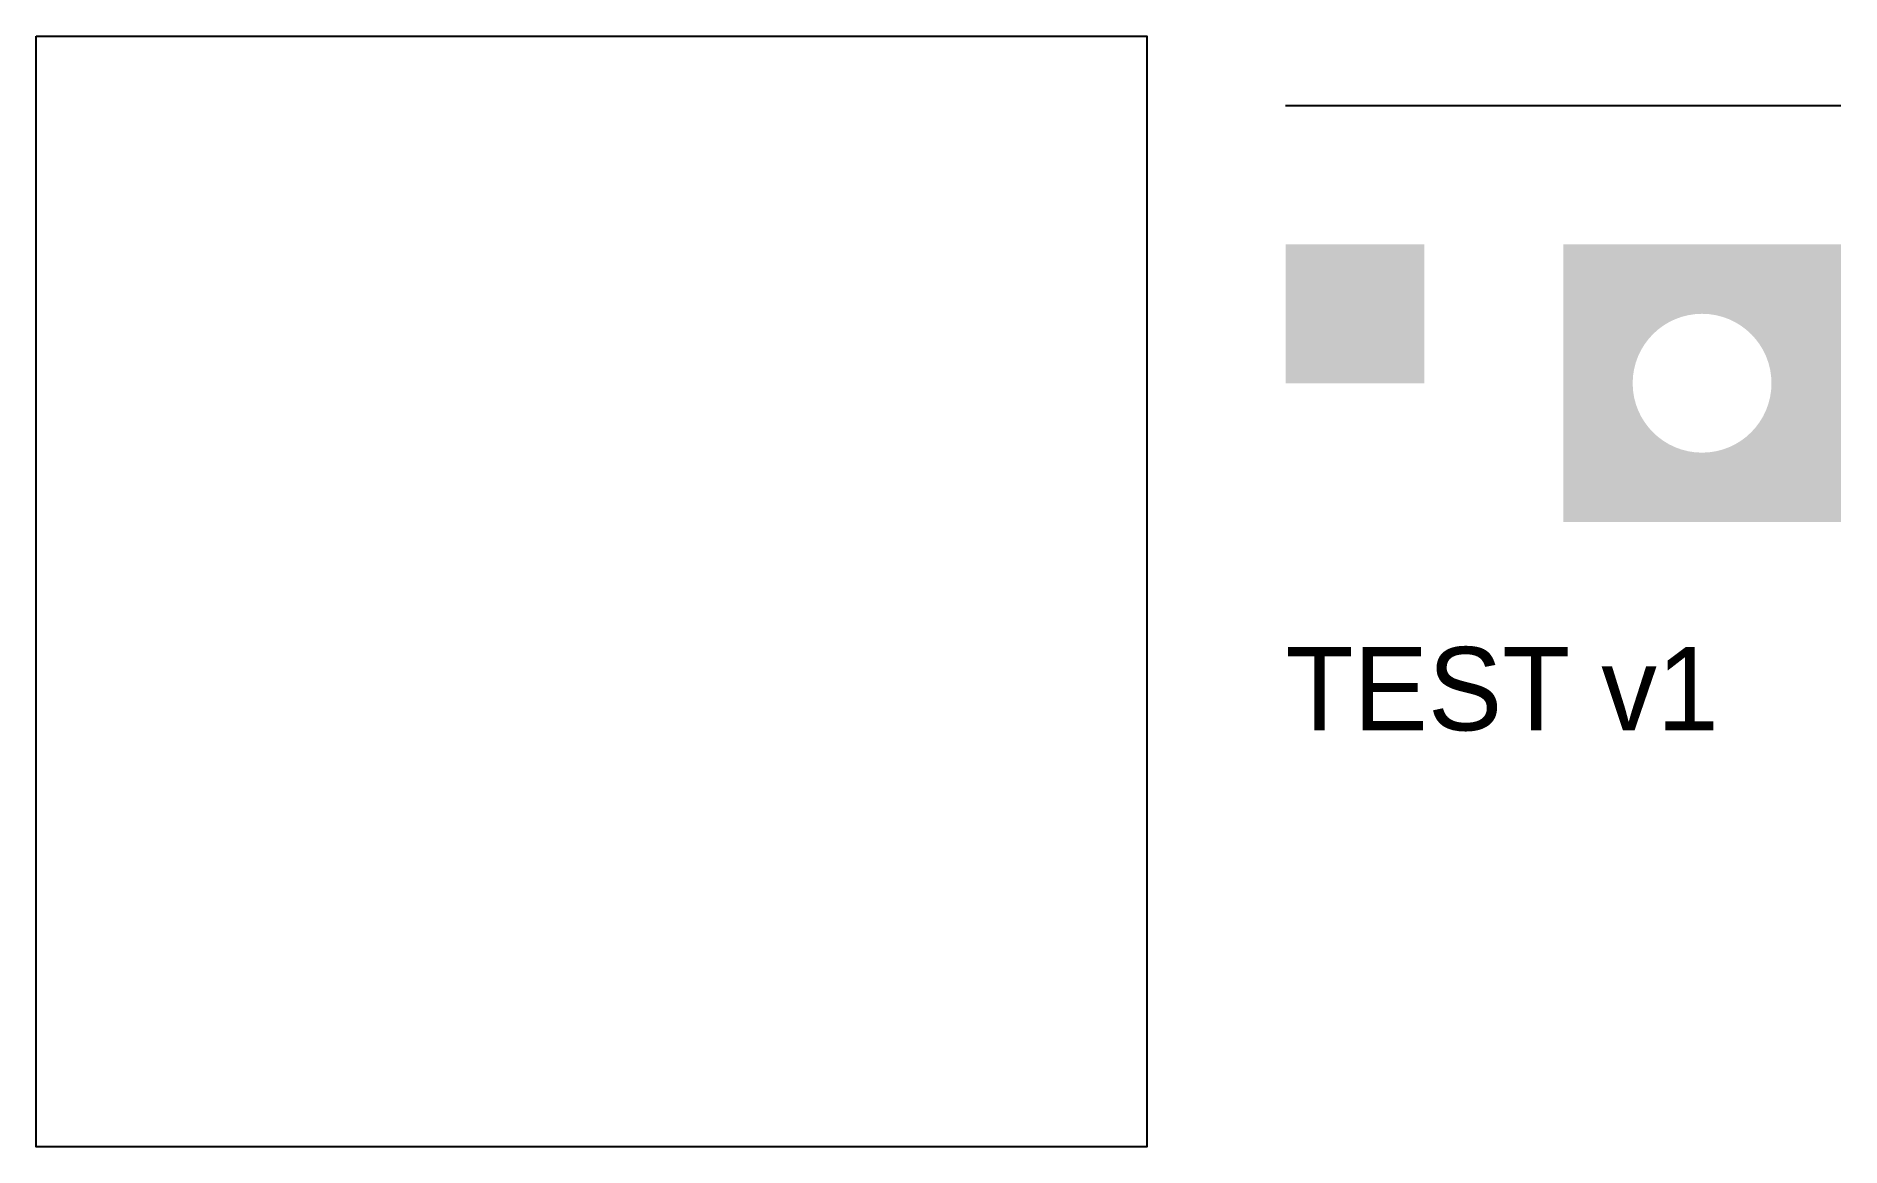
# Model space of a CAD drawing. Header units: inches. Extents: x 0.25 to 6.75, y 0.25 to 4.25.
import ezdxf

# ---------------------------------------------------------------- set-up
doc = ezdxf.new("R2010")
doc.units = ezdxf.units.IN
doc.header["$MEASUREMENT"] = 0
for name, color, linetype in [('CUT', 1, 'Continuous'), ('ENGRAVE', 7, 'Continuous'), ('SCORE', 5, 'Continuous')]:
    doc.layers.add(name, color=color, linetype=linetype)

msp = doc.modelspace()

# ---------------------------------------------------------------- hatches: boundary and pattern name
at = {"layer": 'ENGRAVE'}
msp.add_hatch(color=7, dxfattribs=at).paths.add_polyline_path([(4.75, 3.5), (5.25, 3.5), (5.25, 3), (4.75, 3)])
h = msp.add_hatch(color=7, dxfattribs=at)
h.paths.add_polyline_path([(5.75, 3.5), (6.75, 3.5), (6.75, 2.5), (5.75, 2.5)])
edge = h.paths.add_edge_path(flags=16)
edge.add_arc((6.25, 3), 0.25, 0, 360)

# ---------------------------------------------------------------- linework, layer by layer
at = {"layer": 'CUT', "color": 1}
msp.add_lwpolyline([(0.25, 4.25), (4.25, 4.25), (4.25, 0.25), (0.25, 0.25)], close=True, dxfattribs=at)
at = {"layer": 'SCORE', "color": 5}
msp.add_line((4.75, 4), (6.75, 4), dxfattribs=at)

# ---------------------------------------------------------------- texts
at = {"layer": 'ENGRAVE', "color": 7}
msp.add_text('TEST v1', height=0.3, dxfattribs=at).set_placement((4.75, 1.75))

doc.saveas('drawing.dxf')
